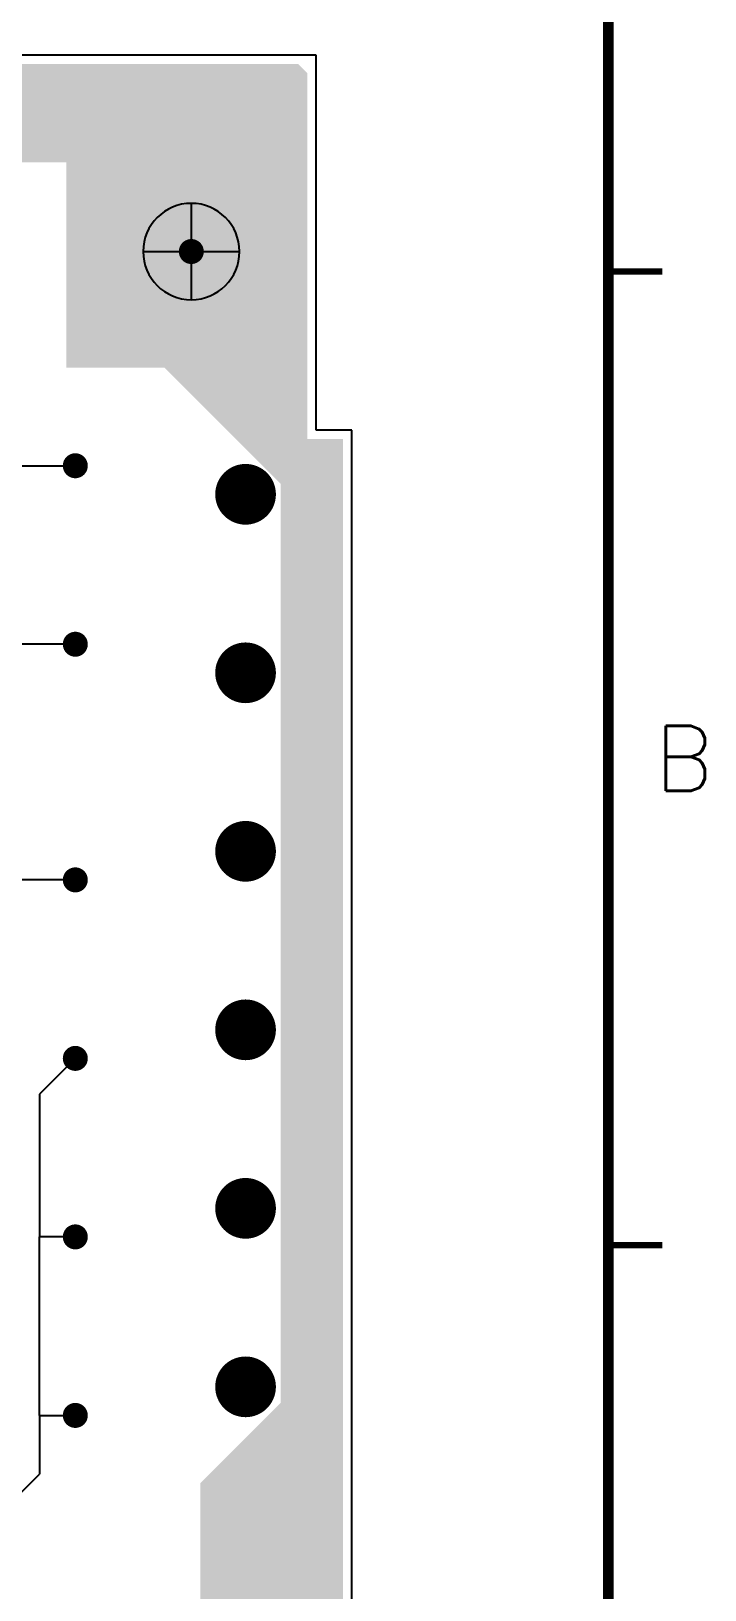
# Model space of a CAD drawing. Extents: x 295 to 953, y 10 to 290.
# Drawn here: x 855.3 to 886.4, y 179.1 to 251.1 of the extents above; entities that cross this region are included whole.
import ezdxf
from ezdxf.enums import TextEntityAlignment as Align

# ---------------------------------------------------------------- set-up
doc = ezdxf.new("R2010")
doc.units = 0
doc.header["$LTSCALE"] = 5
doc.header["$MEASUREMENT"] = 0
doc.layers.get('0').update_dxf_attribs({"linetype": 'CONTINUOUS', "lineweight": 25})
for name, color, linetype in [('19_SOLD_GBR', 4, 'CONTINUOUS'), ('문자', 4, 'CONTINUOUS'), ('테두리', 3, 'CONTINUOUS')]:
    doc.layers.add(name, color=color, linetype=linetype)
doc.styles.get("Standard").update_dxf_attribs({"font": 'simplex.shx'})

# ---------------------------------------------------------------- blocks, each defined once
blk = doc.blocks.new('C')
at = {"layer": '테두리'}
blk.add_line((405, 285), (405, 15), dxfattribs=at)
for points, const_width in [([(15, 285), (15, 15), (405, 15), (405, 285), (15, 285)], 0.5), ([(407.5, 240), (405, 240)], 0.3), ([(407.5, 195), (405, 195)], 0.3)]:
    blk.add_lwpolyline(points, dxfattribs=dict(at, const_width=const_width))
at = {"layer": '문자'}
blk.add_text('B', height=3, dxfattribs=at).set_placement((408.5, 217.5), align=Align.MIDDLE)

msp = doc.modelspace()

# ---------------------------------------------------------------- linework, layer by layer
at = {"color": 7}
for points, const_width in [([(862.991, 240.925, -1), (862.414, 240.925, -1)], 0.577), ([(857.629, 231.025, -1), (857.051, 231.025, -1)], 0.577), ([(865.912, 229.705, -1), (864.509, 229.705, -1)], 1.403), ([(857.629, 222.775, -1), (857.051, 222.775, -1)], 0.577), ([(865.912, 221.455, -1), (864.509, 221.455, -1)], 1.403), ([(865.912, 213.205, -1), (864.509, 213.205, -1)], 1.403), ([(857.629, 211.885, -1), (857.051, 211.885, -1)], 0.577), ([(865.912, 204.955, -1), (864.509, 204.955, -1)], 1.403), ([(857.629, 203.635, -1), (857.051, 203.635, -1)], 0.577), ([(865.912, 196.705, -1), (864.509, 196.705, -1)], 1.403), ([(857.629, 195.385, -1), (857.051, 195.385, -1)], 0.577), ([(865.912, 188.455, -1), (864.509, 188.455, -1)], 1.403), ([(857.629, 187.135, -1), (857.051, 187.135, -1)], 0.577)]:
    msp.add_lwpolyline(points, format="xyb", close=True, dxfattribs=dict(at, const_width=const_width))
at = {"layer": '19_SOLD_GBR', "color": 7}
for p, q in [((868.478, 250), (508.778, 250)), ((868.478, 232.675), (868.478, 250)), ((862.703, 243.153), (862.703, 238.698)), ((860.475, 240.925), (864.93, 240.925)), ((870.128, 232.675), (868.478, 232.675)), ((870.128, 102.325), (870.128, 232.675)), ((854.453, 231.025), (857.34, 231.025)), ((857.34, 222.775), (854.453, 222.775)), ((857.34, 211.885), (854.453, 211.885)), ((857.34, 203.635), (855.69, 201.985)), ((855.69, 201.985), (855.69, 195.385)), ((857.34, 195.385), (855.69, 195.385)), ((855.69, 187.135), (855.69, 195.385)), ((855.69, 187.135), (857.34, 187.135)), ((855.69, 187.135), (855.69, 184.413)), ((853.628, 182.35), (855.69, 184.413))]:
    msp.add_line(p, q, dxfattribs=at)
for radius, start, end in [(2.227, 0, 180), (2.228, 180, 0)]:
    msp.add_arc((862.703, 240.925), radius, start, end, dxfattribs=at)
for points in [[(868.065, 249.175), (867.653, 249.587), (508.53, 249.175), (508.943, 249.587)], [(867.653, 249.587), (867.653, 249.587), (508.943, 249.587), (867.653, 249.587)], [(868.065, 246.535), (868.065, 249.175), (505.89, 246.535), (508.53, 249.175)], [(868.065, 245.05), (868.065, 246.535), (505.89, 245.05), (505.89, 246.535)], [(868.065, 245.05), (868.065, 245.05), (856.928, 245.05), (505.89, 245.05)], [(868.065, 236.8), (868.065, 245.05), (856.928, 236.8), (856.928, 245.05)], [(868.065, 235.975), (868.065, 236.8), (856.928, 235.975), (856.928, 236.8)], [(868.065, 235.563), (868.065, 235.975), (856.928, 235.563), (856.928, 235.975)], [(868.065, 232.263), (868.065, 235.563), (864.765, 232.263), (861.465, 235.563)], [(869.715, 230.2), (869.715, 232.263), (866.828, 230.2), (864.765, 232.263)], [(869.715, 187.712), (869.715, 230.2), (866.828, 187.712), (866.828, 230.2)], [(869.715, 184), (869.715, 187.712), (863.115, 184), (866.828, 187.712)], [(869.715, 104.387), (869.715, 184), (863.115, 104.387), (863.115, 184)]]:
    msp.add_solid(points, dxfattribs=at)

# ---------------------------------------------------------------- block references
msp.add_blockref('C', (476.978, 0))

doc.saveas('drawing.dxf')
